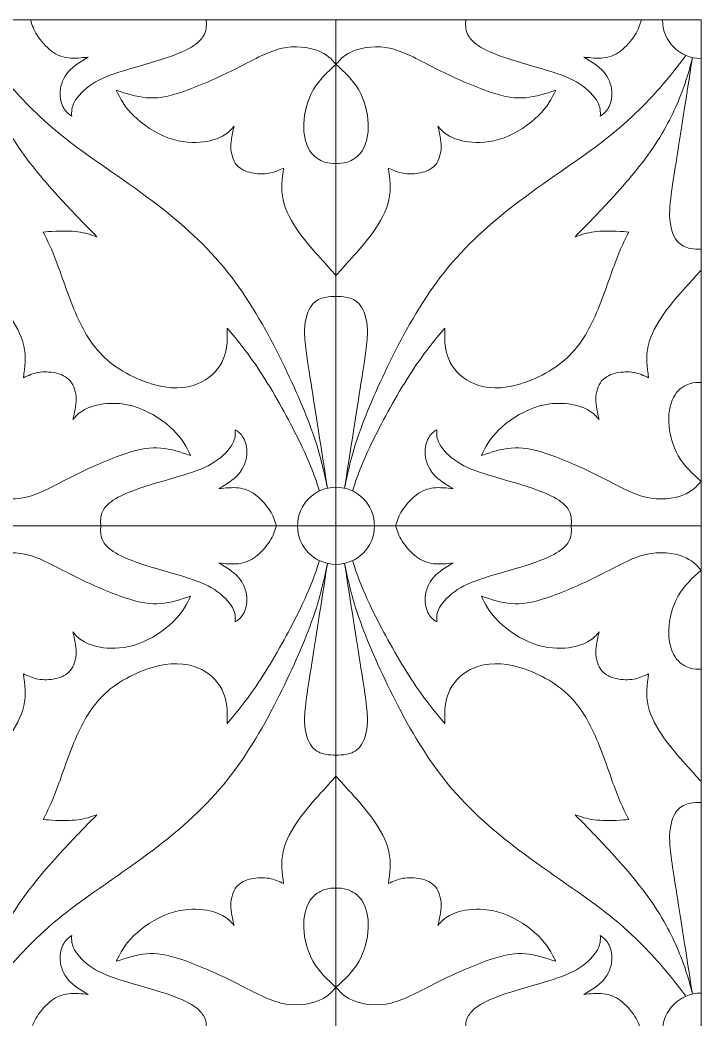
# Model space of a CAD drawing. Header units: millimetres. Extents: x -202 to 205, y -13 to 269.
# Drawn here: x -21.8 to 35.8, y 53.7 to 138.2 of the extents above; entities that cross this region are included whole.
import ezdxf

# ---------------------------------------------------------------- set-up
doc = ezdxf.new("R2010")
doc.units = ezdxf.units.MM
doc.header["$MEASUREMENT"] = 0
doc.layers.add('Default', color=18, linetype='Continuous')

msp = doc.modelspace()

# ---------------------------------------------------------------- linework, layer by layer
at = {"layer": 'Default', "color": 5, "lineweight": 20}
for points, knots in [([(-87.836, 9.759), (-87.836, 9.759), (-87.836, 138.245), (-87.836, 138.245), (-87.836, 138.245), (35.84, 138.245), (35.84, 138.245), (35.84, 138.245), (35.84, 9.759), (35.84, 9.759), (35.84, 9.759), (-87.836, 9.759), (-87.836, 9.759)], [0, 0, 0, 0, 0.2, 0.2, 0.2, 0.4, 0.4, 0.4, 0.6, 0.6, 0.6, 1, 1, 1, 1]), ([(-20.959, 138.245), (-20.826, 137.835), (-20.692, 137.424), (-20.397, 136.956), (-20.101, 136.489), (-19.642, 135.964), (-19.18, 135.616), (-18.717, 135.267), (-18.249, 135.095), (-17.729, 135.038), (-17.209, 134.981), (-16.636, 135.038), (-16.064, 135.095), (-16.684, 134.733), (-17.305, 134.37), (-17.734, 133.879), (-18.163, 133.387), (-18.402, 132.767), (-18.445, 132.199), (-18.488, 131.631), (-18.335, 131.116), (-18.14, 130.777), (-17.944, 130.439), (-17.705, 130.276), (-17.467, 130.114), (-17.476, 130.477), (-17.486, 130.839), (-17.219, 131.316), (-16.951, 131.794), (-16.407, 132.385), (-15.716, 132.839), (-15.024, 133.292), (-14.184, 133.607), (-13.067, 133.95), (-11.951, 134.294), (-10.558, 134.666), (-9.474, 135.029), (-8.391, 135.391), (-7.618, 135.745), (-7.117, 136.078), (-6.616, 136.412), (-6.387, 136.727), (-6.254, 136.994), (-6.12, 137.262), (-6.082, 137.481), (-6.068, 137.682), (-6.053, 137.882), (-6.063, 138.063), (-6.073, 138.245)], [0, 0, 0, 0, 0.058824, 0.058824, 0.058824, 0.117647, 0.117647, 0.117647, 0.176471, 0.176471, 0.176471, 0.235294, 0.235294, 0.235294, 0.294118, 0.294118, 0.294118, 0.352941, 0.352941, 0.352941, 0.411765, 0.411765, 0.411765, 0.470588, 0.470588, 0.470588, 0.529412, 0.529412, 0.529412, 0.588235, 0.588235, 0.588235, 0.647059, 0.647059, 0.647059, 0.705882, 0.705882, 0.705882, 0.764706, 0.764706, 0.764706, 0.823529, 0.823529, 0.823529, 0.882353, 0.882353, 0.882353, 1, 1, 1, 1]), ([(30.802, 138.245), (30.668, 137.835), (30.535, 137.424), (30.239, 136.956), (29.943, 136.489), (29.485, 135.964), (29.022, 135.616), (28.559, 135.267), (28.091, 135.095), (27.572, 135.038), (27.052, 134.981), (26.479, 135.038), (25.907, 135.095), (26.527, 134.733), (27.147, 134.37), (27.576, 133.879), (28.006, 133.387), (28.245, 132.767), (28.287, 132.199), (28.33, 131.631), (28.177, 131.116), (27.982, 130.777), (27.786, 130.439), (27.548, 130.276), (27.309, 130.114), (27.319, 130.477), (27.328, 130.839), (27.061, 131.316), (26.794, 131.794), (26.25, 132.385), (25.558, 132.839), (24.866, 133.292), (24.026, 133.607), (22.91, 133.95), (21.794, 134.294), (20.4, 134.666), (19.317, 135.029), (18.234, 135.391), (17.461, 135.745), (16.96, 136.078), (16.459, 136.412), (16.23, 136.727), (16.096, 136.994), (15.963, 137.262), (15.924, 137.481), (15.91, 137.682), (15.896, 137.882), (15.906, 138.063), (15.915, 138.245)], [0, 0, 0, 0, 0.058824, 0.058824, 0.058824, 0.117647, 0.117647, 0.117647, 0.176471, 0.176471, 0.176471, 0.235294, 0.235294, 0.235294, 0.294118, 0.294118, 0.294118, 0.352941, 0.352941, 0.352941, 0.411765, 0.411765, 0.411765, 0.470588, 0.470588, 0.470588, 0.529412, 0.529412, 0.529412, 0.588235, 0.588235, 0.588235, 0.647059, 0.647059, 0.647059, 0.705882, 0.705882, 0.705882, 0.764706, 0.764706, 0.764706, 0.823529, 0.823529, 0.823529, 0.882353, 0.882353, 0.882353, 1, 1, 1, 1]), ([(4.921, 134.495), (4.54, 134.924), (4.158, 135.354), (3.385, 135.649), (2.613, 135.945), (1.448, 136.108), (0.246, 135.822), (-0.956, 135.535), (-2.197, 134.8), (-3.671, 134.061), (-5.146, 133.322), (-6.854, 132.577), (-8.142, 132.143), (-9.431, 131.709), (-10.299, 131.584), (-11.153, 131.661), (-12.007, 131.737), (-12.847, 132.014), (-13.687, 132.291), (-13.334, 131.585), (-12.98, 130.878), (-12.231, 130.144), (-11.482, 129.409), (-10.337, 128.645), (-9.245, 128.249), (-8.152, 127.853), (-7.111, 127.825), (-6.31, 127.925), (-5.509, 128.025), (-4.945, 128.254), (-4.55, 128.497), (-4.153, 128.741), (-3.924, 128.999), (-3.695, 129.256), (-3.848, 128.674), (-4.001, 128.092), (-3.991, 127.515), (-3.982, 126.937), (-3.81, 126.364), (-3.495, 125.983), (-3.18, 125.601), (-2.722, 125.41), (-2.235, 125.305), (-1.749, 125.2), (-1.233, 125.181), (-0.775, 125.262), (-0.317, 125.343), (0.084, 125.525), (0.484, 125.706), (0.361, 124.819), (0.236, 123.931), (0.442, 123.01), (0.646, 122.089), (1.181, 121.135), (1.782, 120.286), (2.383, 119.437), (3.051, 118.692), (3.586, 118.096), (4.12, 117.499), (4.521, 117.051), (4.921, 116.602)], [0, 0, 0, 0, 0.047619, 0.047619, 0.047619, 0.095238, 0.095238, 0.095238, 0.142857, 0.142857, 0.142857, 0.190476, 0.190476, 0.190476, 0.238095, 0.238095, 0.238095, 0.285714, 0.285714, 0.285714, 0.333333, 0.333333, 0.333333, 0.380952, 0.380952, 0.380952, 0.428571, 0.428571, 0.428571, 0.47619, 0.47619, 0.47619, 0.52381, 0.52381, 0.52381, 0.571429, 0.571429, 0.571429, 0.619048, 0.619048, 0.619048, 0.666667, 0.666667, 0.666667, 0.714286, 0.714286, 0.714286, 0.761905, 0.761905, 0.761905, 0.809524, 0.809524, 0.809524, 0.857143, 0.857143, 0.857143, 0.904762, 0.904762, 0.904762, 1, 1, 1, 1]), ([(4.921, 134.495), (5.303, 134.924), (5.684, 135.354), (6.457, 135.649), (7.23, 135.945), (8.394, 136.108), (9.596, 135.822), (10.799, 135.535), (12.04, 134.8), (13.514, 134.061), (14.988, 133.322), (16.697, 132.577), (17.985, 132.143), (19.273, 131.709), (20.142, 131.584), (20.996, 131.661), (21.85, 131.737), (22.69, 132.014), (23.529, 132.291), (23.176, 131.585), (22.823, 130.878), (22.074, 130.144), (21.325, 129.409), (20.18, 128.645), (19.087, 128.249), (17.995, 127.853), (16.954, 127.825), (16.153, 127.925), (15.351, 128.025), (14.788, 128.254), (14.392, 128.497), (13.996, 128.741), (13.767, 128.999), (13.538, 129.256), (13.69, 128.674), (13.844, 128.092), (13.834, 127.515), (13.824, 126.937), (13.652, 126.364), (13.337, 125.983), (13.023, 125.601), (12.564, 125.41), (12.078, 125.305), (11.591, 125.2), (11.076, 125.181), (10.618, 125.262), (10.16, 125.343), (9.759, 125.525), (9.358, 125.706), (9.482, 124.819), (9.606, 123.931), (9.401, 123.01), (9.196, 122.089), (8.661, 121.135), (8.06, 120.286), (7.459, 119.437), (6.791, 118.692), (6.257, 118.096), (5.722, 117.499), (5.322, 117.051), (4.921, 116.602)], [0, 0, 0, 0, 0.047619, 0.047619, 0.047619, 0.095238, 0.095238, 0.095238, 0.142857, 0.142857, 0.142857, 0.190476, 0.190476, 0.190476, 0.238095, 0.238095, 0.238095, 0.285714, 0.285714, 0.285714, 0.333333, 0.333333, 0.333333, 0.380952, 0.380952, 0.380952, 0.428571, 0.428571, 0.428571, 0.47619, 0.47619, 0.47619, 0.52381, 0.52381, 0.52381, 0.571429, 0.571429, 0.571429, 0.619048, 0.619048, 0.619048, 0.666667, 0.666667, 0.666667, 0.714286, 0.714286, 0.714286, 0.761905, 0.761905, 0.761905, 0.809524, 0.809524, 0.809524, 0.857143, 0.857143, 0.857143, 0.904762, 0.904762, 0.904762, 1, 1, 1, 1]), ([(-25.268, 135.063), (-25.026, 134.116), (-24.784, 133.169), (-24.281, 131.894), (-23.779, 130.619), (-23.015, 129.015), (-21.913, 127.398), (-20.811, 125.78), (-19.37, 124.148), (-18.215, 122.894), (-17.06, 121.639), (-16.192, 120.761), (-15.323, 119.883), (-15.82, 120.055), (-16.316, 120.226), (-16.936, 120.308), (-17.556, 120.389), (-18.301, 120.379), (-18.811, 120.36), (-19.322, 120.341), (-19.599, 120.312), (-19.876, 120.283), (-19.523, 119.587), (-19.169, 118.89), (-18.716, 117.674), (-18.263, 116.457), (-17.709, 114.72), (-17.022, 113.179), (-16.335, 111.638), (-15.514, 110.292), (-14.193, 109.233), (-12.871, 108.174), (-11.048, 107.401), (-9.569, 107.172), (-8.09, 106.943), (-6.954, 107.258), (-6.124, 107.782), (-5.294, 108.307), (-4.769, 109.042), (-4.516, 109.805), (-4.263, 110.569), (-4.282, 111.361), (-4.302, 112.153), (-3.404, 111.094), (-2.507, 110.034), (-1.467, 108.431), (-0.427, 106.828), (0.756, 104.681), (1.544, 103.13), (2.331, 101.58), (2.722, 100.625), (2.984, 99.93), (3.246, 99.234), (3.379, 98.797), (3.512, 98.361)], [0, 0, 0, 0, 0.052632, 0.052632, 0.052632, 0.105263, 0.105263, 0.105263, 0.157895, 0.157895, 0.157895, 0.210526, 0.210526, 0.210526, 0.263158, 0.263158, 0.263158, 0.315789, 0.315789, 0.315789, 0.368421, 0.368421, 0.368421, 0.421053, 0.421053, 0.421053, 0.473684, 0.473684, 0.473684, 0.526316, 0.526316, 0.526316, 0.578947, 0.578947, 0.578947, 0.631579, 0.631579, 0.631579, 0.684211, 0.684211, 0.684211, 0.736842, 0.736842, 0.736842, 0.789474, 0.789474, 0.789474, 0.842105, 0.842105, 0.842105, 0.894737, 0.894737, 0.894737, 1, 1, 1, 1]), ([(4.192, 98.598), (3.898, 100.005), (3.604, 101.413), (2.957, 103.261), (2.309, 105.11), (1.307, 107.401), (0.104, 109.796), (-1.098, 112.191), (-2.501, 114.691), (-4.257, 116.901), (-6.013, 119.109), (-8.122, 121.028), (-10.646, 122.927), (-13.17, 124.826), (-16.109, 126.706), (-18.299, 128.452), (-20.489, 130.199), (-21.93, 131.811), (-22.872, 132.922), (-23.814, 134.033), (-24.256, 134.642), (-24.698, 135.251)], [0, 0, 0, 0, 0.125, 0.125, 0.125, 0.25, 0.25, 0.25, 0.375, 0.375, 0.375, 0.5, 0.5, 0.5, 0.625, 0.625, 0.625, 0.75, 0.75, 0.75, 1, 1, 1, 1]), ([(5.651, 98.598), (5.944, 100.005), (6.238, 101.413), (6.886, 103.261), (7.534, 105.11), (8.536, 107.401), (9.738, 109.796), (10.941, 112.191), (12.344, 114.691), (14.099, 116.901), (15.855, 119.109), (17.964, 121.028), (20.488, 122.927), (23.012, 124.826), (25.952, 126.706), (28.142, 128.452), (30.332, 130.199), (31.773, 131.811), (32.714, 132.922), (33.656, 134.033), (34.098, 134.642), (34.54, 135.251)], [0, 0, 0, 0, 0.125, 0.125, 0.125, 0.25, 0.25, 0.25, 0.375, 0.375, 0.375, 0.5, 0.5, 0.5, 0.625, 0.625, 0.625, 0.75, 0.75, 0.75, 1, 1, 1, 1]), ([(35.111, 135.063), (34.869, 134.116), (34.626, 133.169), (34.124, 131.894), (33.621, 130.619), (32.857, 129.015), (31.755, 127.398), (30.653, 125.78), (29.212, 124.148), (28.058, 122.894), (26.903, 121.639), (26.035, 120.761), (25.166, 119.883), (25.662, 120.055), (26.158, 120.226), (26.779, 120.308), (27.399, 120.389), (28.143, 120.379), (28.654, 120.36), (29.165, 120.341), (29.441, 120.312), (29.718, 120.283), (29.365, 119.587), (29.012, 118.89), (28.559, 117.674), (28.105, 116.457), (27.552, 114.72), (26.865, 113.179), (26.178, 111.638), (25.357, 110.292), (24.035, 109.233), (22.714, 108.174), (20.891, 107.401), (19.412, 107.172), (17.933, 106.943), (16.797, 107.258), (15.966, 107.782), (15.137, 108.307), (14.611, 109.042), (14.359, 109.805), (14.106, 110.569), (14.125, 111.361), (14.144, 112.153), (13.247, 111.094), (12.35, 110.034), (11.31, 108.431), (10.269, 106.828), (9.086, 104.681), (8.299, 103.13), (7.512, 101.58), (7.12, 100.625), (6.858, 99.93), (6.596, 99.234), (6.463, 98.797), (6.33, 98.361)], [0, 0, 0, 0, 0.052632, 0.052632, 0.052632, 0.105263, 0.105263, 0.105263, 0.157895, 0.157895, 0.157895, 0.210526, 0.210526, 0.210526, 0.263158, 0.263158, 0.263158, 0.315789, 0.315789, 0.315789, 0.368421, 0.368421, 0.368421, 0.421053, 0.421053, 0.421053, 0.473684, 0.473684, 0.473684, 0.526316, 0.526316, 0.526316, 0.578947, 0.578947, 0.578947, 0.631579, 0.631579, 0.631579, 0.684211, 0.684211, 0.684211, 0.736842, 0.736842, 0.736842, 0.789474, 0.789474, 0.789474, 0.842105, 0.842105, 0.842105, 0.894737, 0.894737, 0.894737, 1, 1, 1, 1]), ([(35.84, 118.834), (35.554, 118.834), (35.268, 118.834), (34.915, 118.906), (34.562, 118.977), (34.142, 119.121), (33.803, 119.55), (33.464, 119.98), (33.207, 120.695), (33.183, 121.678), (33.159, 122.661), (33.369, 123.911), (33.729, 126.187), (34.089, 128.462), (34.6, 131.763), (35.111, 135.063)], [0, 0, 0, 0, 0.166667, 0.166667, 0.166667, 0.333333, 0.333333, 0.333333, 0.5, 0.5, 0.5, 0.666667, 0.666667, 0.666667, 1, 1, 1, 1]), ([(4.921, 134.495), (4.206, 133.837), (3.491, 133.178), (2.995, 132.32), (2.499, 131.461), (2.222, 130.401), (2.189, 129.462), (2.155, 128.522), (2.365, 127.701), (2.718, 127.157), (3.071, 126.613), (3.568, 126.346), (3.958, 126.217), (4.35, 126.088), (4.636, 126.098), (4.921, 126.107)], [0, 0, 0, 0, 0.166667, 0.166667, 0.166667, 0.333333, 0.333333, 0.333333, 0.5, 0.5, 0.5, 0.666667, 0.666667, 0.666667, 1, 1, 1, 1]), ([(4.921, 134.495), (5.637, 133.837), (6.352, 133.178), (6.848, 132.32), (7.344, 131.461), (7.62, 130.401), (7.654, 129.462), (7.687, 128.522), (7.477, 127.701), (7.124, 127.157), (6.771, 126.613), (6.275, 126.346), (5.884, 126.217), (5.493, 126.088), (5.207, 126.098), (4.921, 126.107)], [0, 0, 0, 0, 0.166667, 0.166667, 0.166667, 0.333333, 0.333333, 0.333333, 0.5, 0.5, 0.5, 0.666667, 0.666667, 0.666667, 1, 1, 1, 1]), ([(-25.998, 99.166), (-25.616, 98.737), (-25.235, 98.307), (-24.462, 98.012), (-23.689, 97.716), (-22.525, 97.553), (-21.323, 97.84), (-20.12, 98.126), (-18.879, 98.861), (-17.405, 99.6), (-15.931, 100.34), (-14.222, 101.084), (-12.934, 101.519), (-11.646, 101.953), (-10.777, 102.077), (-9.924, 102), (-9.07, 101.924), (-8.23, 101.647), (-7.39, 101.371), (-7.743, 102.077), (-8.096, 102.783), (-8.845, 103.518), (-9.594, 104.253), (-10.74, 105.016), (-11.832, 105.412), (-12.925, 105.808), (-13.965, 105.837), (-14.766, 105.736), (-15.568, 105.636), (-16.131, 105.407), (-16.527, 105.164), (-16.923, 104.921), (-17.152, 104.663), (-17.381, 104.405), (-17.229, 104.987), (-17.076, 105.569), (-17.085, 106.147), (-17.095, 106.724), (-17.267, 107.297), (-17.582, 107.678), (-17.897, 108.06), (-18.355, 108.251), (-18.841, 108.356), (-19.328, 108.461), (-19.844, 108.48), (-20.301, 108.399), (-20.76, 108.318), (-21.16, 108.136), (-21.561, 107.955), (-21.437, 108.843), (-21.313, 109.73), (-21.518, 110.651), (-21.723, 111.572), (-22.258, 112.526), (-22.859, 113.376), (-23.46, 114.225), (-24.128, 114.97), (-24.662, 115.566), (-25.197, 116.162), (-25.597, 116.611), (-25.998, 117.059)], [0, 0, 0, 0, 0.047619, 0.047619, 0.047619, 0.095238, 0.095238, 0.095238, 0.142857, 0.142857, 0.142857, 0.190476, 0.190476, 0.190476, 0.238095, 0.238095, 0.238095, 0.285714, 0.285714, 0.285714, 0.333333, 0.333333, 0.333333, 0.380952, 0.380952, 0.380952, 0.428571, 0.428571, 0.428571, 0.47619, 0.47619, 0.47619, 0.52381, 0.52381, 0.52381, 0.571429, 0.571429, 0.571429, 0.619048, 0.619048, 0.619048, 0.666667, 0.666667, 0.666667, 0.714286, 0.714286, 0.714286, 0.761905, 0.761905, 0.761905, 0.809524, 0.809524, 0.809524, 0.857143, 0.857143, 0.857143, 0.904762, 0.904762, 0.904762, 1, 1, 1, 1]), ([(35.84, 99.166), (35.459, 98.737), (35.077, 98.307), (34.305, 98.012), (33.532, 97.716), (32.367, 97.553), (31.165, 97.84), (29.963, 98.126), (28.722, 98.861), (27.248, 99.6), (25.773, 100.34), (24.065, 101.084), (22.777, 101.519), (21.489, 101.953), (20.62, 102.077), (19.766, 102), (18.912, 101.924), (18.072, 101.647), (17.232, 101.371), (17.585, 102.077), (17.939, 102.783), (18.688, 103.518), (19.437, 104.253), (20.582, 105.016), (21.674, 105.412), (22.767, 105.808), (23.808, 105.837), (24.609, 105.736), (25.411, 105.636), (25.974, 105.407), (26.37, 105.164), (26.766, 104.921), (26.995, 104.663), (27.224, 104.405), (27.071, 104.987), (26.918, 105.569), (26.928, 106.147), (26.937, 106.724), (27.109, 107.297), (27.424, 107.678), (27.739, 108.06), (28.197, 108.251), (28.684, 108.356), (29.171, 108.461), (29.686, 108.48), (30.144, 108.399), (30.602, 108.318), (31.003, 108.136), (31.404, 107.955), (31.28, 108.843), (31.155, 109.73), (31.361, 110.651), (31.566, 111.572), (32.1, 112.526), (32.701, 113.376), (33.303, 114.225), (33.971, 114.97), (34.505, 115.566), (35.039, 116.162), (35.44, 116.611), (35.84, 117.059)], [0, 0, 0, 0, 0.047619, 0.047619, 0.047619, 0.095238, 0.095238, 0.095238, 0.142857, 0.142857, 0.142857, 0.190476, 0.190476, 0.190476, 0.238095, 0.238095, 0.238095, 0.285714, 0.285714, 0.285714, 0.333333, 0.333333, 0.333333, 0.380952, 0.380952, 0.380952, 0.428571, 0.428571, 0.428571, 0.47619, 0.47619, 0.47619, 0.52381, 0.52381, 0.52381, 0.571429, 0.571429, 0.571429, 0.619048, 0.619048, 0.619048, 0.666667, 0.666667, 0.666667, 0.714286, 0.714286, 0.714286, 0.761905, 0.761905, 0.761905, 0.809524, 0.809524, 0.809524, 0.857143, 0.857143, 0.857143, 0.904762, 0.904762, 0.904762, 1, 1, 1, 1]), ([(4.921, 114.827), (4.635, 114.827), (4.349, 114.827), (3.996, 114.755), (3.643, 114.684), (3.223, 114.54), (2.884, 114.111), (2.545, 113.682), (2.287, 112.966), (2.264, 111.983), (2.24, 111), (2.45, 109.75), (2.81, 107.475), (3.17, 105.199), (3.681, 101.899), (4.192, 98.598)], [0, 0, 0, 0, 0.166667, 0.166667, 0.166667, 0.333333, 0.333333, 0.333333, 0.5, 0.5, 0.5, 0.666667, 0.666667, 0.666667, 1, 1, 1, 1]), ([(4.921, 114.827), (5.208, 114.827), (5.494, 114.827), (5.847, 114.755), (6.2, 114.684), (6.62, 114.54), (6.959, 114.111), (7.297, 113.682), (7.555, 112.966), (7.579, 111.983), (7.603, 111), (7.393, 109.75), (7.033, 107.475), (6.672, 105.199), (6.161, 101.899), (5.651, 98.598)], [0, 0, 0, 0, 0.166667, 0.166667, 0.166667, 0.333333, 0.333333, 0.333333, 0.5, 0.5, 0.5, 0.666667, 0.666667, 0.666667, 1, 1, 1, 1]), ([(35.84, 99.166), (35.125, 99.825), (34.41, 100.483), (33.914, 101.341), (33.418, 102.2), (33.141, 103.26), (33.108, 104.2), (33.074, 105.139), (33.284, 105.96), (33.637, 106.504), (33.991, 107.048), (34.487, 107.315), (34.878, 107.444), (35.269, 107.573), (35.555, 107.563), (35.84, 107.554)], [0, 0, 0, 0, 0.166667, 0.166667, 0.166667, 0.333333, 0.333333, 0.333333, 0.5, 0.5, 0.5, 0.666667, 0.666667, 0.666667, 1, 1, 1, 1]), ([(-0.117, 95.416), (-0.251, 95.827), (-0.385, 96.237), (-0.68, 96.705), (-0.976, 97.173), (-1.434, 97.698), (-1.897, 98.046), (-2.36, 98.394), (-2.828, 98.566), (-3.347, 98.623), (-3.867, 98.68), (-4.44, 98.623), (-5.013, 98.566), (-4.392, 98.928), (-3.772, 99.291), (-3.343, 99.782), (-2.913, 100.274), (-2.675, 100.894), (-2.632, 101.462), (-2.589, 102.03), (-2.742, 102.545), (-2.937, 102.884), (-3.133, 103.223), (-3.371, 103.385), (-3.61, 103.547), (-3.6, 103.185), (-3.591, 102.822), (-3.858, 102.345), (-4.125, 101.868), (-4.669, 101.276), (-5.361, 100.823), (-6.053, 100.369), (-6.893, 100.054), (-8.009, 99.711), (-9.126, 99.368), (-10.519, 98.995), (-11.602, 98.633), (-12.685, 98.27), (-13.458, 97.917), (-13.959, 97.583), (-14.46, 97.249), (-14.689, 96.934), (-14.823, 96.667), (-14.956, 96.4), (-14.995, 96.18), (-15.009, 95.98), (-15.023, 95.779), (-15.013, 95.598), (-15.004, 95.416)], [0, 0, 0, 0, 0.058824, 0.058824, 0.058824, 0.117647, 0.117647, 0.117647, 0.176471, 0.176471, 0.176471, 0.235294, 0.235294, 0.235294, 0.294118, 0.294118, 0.294118, 0.352941, 0.352941, 0.352941, 0.411765, 0.411765, 0.411765, 0.470588, 0.470588, 0.470588, 0.529412, 0.529412, 0.529412, 0.588235, 0.588235, 0.588235, 0.647059, 0.647059, 0.647059, 0.705882, 0.705882, 0.705882, 0.764706, 0.764706, 0.764706, 0.823529, 0.823529, 0.823529, 0.882353, 0.882353, 0.882353, 1, 1, 1, 1]), ([(9.96, 95.416), (10.093, 95.827), (10.227, 96.237), (10.523, 96.705), (10.819, 97.173), (11.277, 97.698), (11.74, 98.046), (12.202, 98.394), (12.67, 98.566), (13.19, 98.623), (13.71, 98.68), (14.283, 98.623), (14.855, 98.566), (14.235, 98.928), (13.614, 99.291), (13.185, 99.782), (12.756, 100.274), (12.517, 100.894), (12.474, 101.462), (12.431, 102.03), (12.584, 102.545), (12.78, 102.884), (12.975, 103.223), (13.214, 103.385), (13.452, 103.547), (13.443, 103.185), (13.433, 102.822), (13.7, 102.345), (13.968, 101.868), (14.512, 101.276), (15.204, 100.823), (15.895, 100.369), (16.735, 100.054), (17.852, 99.711), (18.968, 99.368), (20.362, 98.995), (21.445, 98.633), (22.528, 98.27), (23.301, 97.917), (23.802, 97.583), (24.303, 97.249), (24.532, 96.934), (24.665, 96.667), (24.799, 96.4), (24.837, 96.18), (24.852, 95.98), (24.866, 95.779), (24.856, 95.598), (24.846, 95.416)], [0, 0, 0, 0, 0.058824, 0.058824, 0.058824, 0.117647, 0.117647, 0.117647, 0.176471, 0.176471, 0.176471, 0.235294, 0.235294, 0.235294, 0.294118, 0.294118, 0.294118, 0.352941, 0.352941, 0.352941, 0.411765, 0.411765, 0.411765, 0.470588, 0.470588, 0.470588, 0.529412, 0.529412, 0.529412, 0.588235, 0.588235, 0.588235, 0.647059, 0.647059, 0.647059, 0.705882, 0.705882, 0.705882, 0.764706, 0.764706, 0.764706, 0.823529, 0.823529, 0.823529, 0.882353, 0.882353, 0.882353, 1, 1, 1, 1]), ([(-0.117, 95.416), (-0.251, 95.006), (-0.385, 94.595), (-0.68, 94.128), (-0.976, 93.66), (-1.434, 93.135), (-1.897, 92.787), (-2.36, 92.439), (-2.828, 92.267), (-3.347, 92.21), (-3.867, 92.152), (-4.44, 92.21), (-5.013, 92.267), (-4.392, 91.904), (-3.772, 91.541), (-3.343, 91.05), (-2.913, 90.559), (-2.675, 89.938), (-2.632, 89.371), (-2.589, 88.803), (-2.742, 88.287), (-2.937, 87.949), (-3.133, 87.61), (-3.371, 87.448), (-3.61, 87.286), (-3.6, 87.648), (-3.591, 88.011), (-3.858, 88.488), (-4.125, 88.965), (-4.669, 89.557), (-5.361, 90.01), (-6.053, 90.463), (-6.893, 90.778), (-8.009, 91.122), (-9.126, 91.465), (-10.519, 91.838), (-11.602, 92.2), (-12.685, 92.563), (-13.458, 92.916), (-13.959, 93.25), (-14.46, 93.584), (-14.689, 93.899), (-14.823, 94.166), (-14.956, 94.433), (-14.995, 94.653), (-15.009, 94.853), (-15.023, 95.054), (-15.013, 95.235), (-15.004, 95.416)], [0, 0, 0, 0, 0.058824, 0.058824, 0.058824, 0.117647, 0.117647, 0.117647, 0.176471, 0.176471, 0.176471, 0.235294, 0.235294, 0.235294, 0.294118, 0.294118, 0.294118, 0.352941, 0.352941, 0.352941, 0.411765, 0.411765, 0.411765, 0.470588, 0.470588, 0.470588, 0.529412, 0.529412, 0.529412, 0.588235, 0.588235, 0.588235, 0.647059, 0.647059, 0.647059, 0.705882, 0.705882, 0.705882, 0.764706, 0.764706, 0.764706, 0.823529, 0.823529, 0.823529, 0.882353, 0.882353, 0.882353, 1, 1, 1, 1]), ([(9.96, 95.416), (10.093, 95.006), (10.227, 94.595), (10.523, 94.128), (10.819, 93.66), (11.277, 93.135), (11.74, 92.787), (12.202, 92.439), (12.67, 92.267), (13.19, 92.21), (13.71, 92.152), (14.283, 92.21), (14.855, 92.267), (14.235, 91.904), (13.614, 91.541), (13.185, 91.05), (12.756, 90.559), (12.517, 89.938), (12.474, 89.371), (12.431, 88.803), (12.584, 88.287), (12.78, 87.949), (12.975, 87.61), (13.214, 87.448), (13.452, 87.286), (13.443, 87.648), (13.433, 88.011), (13.7, 88.488), (13.968, 88.965), (14.512, 89.557), (15.204, 90.01), (15.895, 90.463), (16.735, 90.778), (17.852, 91.122), (18.968, 91.465), (20.362, 91.838), (21.445, 92.2), (22.528, 92.563), (23.301, 92.916), (23.802, 93.25), (24.303, 93.584), (24.532, 93.899), (24.665, 94.166), (24.799, 94.433), (24.837, 94.653), (24.852, 94.853), (24.866, 95.054), (24.856, 95.235), (24.846, 95.416)], [0, 0, 0, 0, 0.058824, 0.058824, 0.058824, 0.117647, 0.117647, 0.117647, 0.176471, 0.176471, 0.176471, 0.235294, 0.235294, 0.235294, 0.294118, 0.294118, 0.294118, 0.352941, 0.352941, 0.352941, 0.411765, 0.411765, 0.411765, 0.470588, 0.470588, 0.470588, 0.529412, 0.529412, 0.529412, 0.588235, 0.588235, 0.588235, 0.647059, 0.647059, 0.647059, 0.705882, 0.705882, 0.705882, 0.764706, 0.764706, 0.764706, 0.823529, 0.823529, 0.823529, 0.882353, 0.882353, 0.882353, 1, 1, 1, 1]), ([(-25.998, 91.666), (-25.616, 92.096), (-25.235, 92.525), (-24.462, 92.821), (-23.689, 93.117), (-22.525, 93.279), (-21.323, 92.993), (-20.12, 92.707), (-18.879, 91.972), (-17.405, 91.232), (-15.931, 90.493), (-14.222, 89.748), (-12.934, 89.314), (-11.646, 88.88), (-10.777, 88.756), (-9.924, 88.832), (-9.07, 88.909), (-8.23, 89.185), (-7.39, 89.462), (-7.743, 88.756), (-8.096, 88.05), (-8.845, 87.315), (-9.594, 86.58), (-10.74, 85.817), (-11.832, 85.421), (-12.925, 85.025), (-13.965, 84.996), (-14.766, 85.096), (-15.568, 85.196), (-16.131, 85.426), (-16.527, 85.669), (-16.923, 85.912), (-17.152, 86.17), (-17.381, 86.427), (-17.229, 85.845), (-17.076, 85.263), (-17.085, 84.686), (-17.095, 84.109), (-17.267, 83.536), (-17.582, 83.154), (-17.897, 82.773), (-18.355, 82.582), (-18.841, 82.477), (-19.328, 82.372), (-19.844, 82.353), (-20.301, 82.434), (-20.76, 82.515), (-21.16, 82.696), (-21.561, 82.878), (-21.437, 81.99), (-21.313, 81.102), (-21.518, 80.182), (-21.723, 79.261), (-22.258, 78.306), (-22.859, 77.457), (-23.46, 76.608), (-24.128, 75.863), (-24.662, 75.267), (-25.197, 74.671), (-25.597, 74.222), (-25.998, 73.774)], [0, 0, 0, 0, 0.047619, 0.047619, 0.047619, 0.095238, 0.095238, 0.095238, 0.142857, 0.142857, 0.142857, 0.190476, 0.190476, 0.190476, 0.238095, 0.238095, 0.238095, 0.285714, 0.285714, 0.285714, 0.333333, 0.333333, 0.333333, 0.380952, 0.380952, 0.380952, 0.428571, 0.428571, 0.428571, 0.47619, 0.47619, 0.47619, 0.52381, 0.52381, 0.52381, 0.571429, 0.571429, 0.571429, 0.619048, 0.619048, 0.619048, 0.666667, 0.666667, 0.666667, 0.714286, 0.714286, 0.714286, 0.761905, 0.761905, 0.761905, 0.809524, 0.809524, 0.809524, 0.857143, 0.857143, 0.857143, 0.904762, 0.904762, 0.904762, 1, 1, 1, 1]), ([(35.84, 91.666), (35.459, 92.096), (35.077, 92.525), (34.305, 92.821), (33.532, 93.117), (32.367, 93.279), (31.165, 92.993), (29.963, 92.707), (28.722, 91.972), (27.248, 91.232), (25.773, 90.493), (24.065, 89.748), (22.777, 89.314), (21.489, 88.88), (20.62, 88.756), (19.766, 88.832), (18.912, 88.909), (18.072, 89.185), (17.232, 89.462), (17.585, 88.756), (17.939, 88.05), (18.688, 87.315), (19.437, 86.58), (20.582, 85.817), (21.674, 85.421), (22.767, 85.025), (23.808, 84.996), (24.609, 85.096), (25.411, 85.196), (25.974, 85.426), (26.37, 85.669), (26.766, 85.912), (26.995, 86.17), (27.224, 86.427), (27.071, 85.845), (26.918, 85.263), (26.928, 84.686), (26.937, 84.109), (27.109, 83.536), (27.424, 83.154), (27.739, 82.773), (28.197, 82.582), (28.684, 82.477), (29.171, 82.372), (29.686, 82.353), (30.144, 82.434), (30.602, 82.515), (31.003, 82.696), (31.404, 82.878), (31.28, 81.99), (31.155, 81.102), (31.361, 80.182), (31.566, 79.261), (32.1, 78.306), (32.701, 77.457), (33.303, 76.608), (33.971, 75.863), (34.505, 75.267), (35.039, 74.671), (35.44, 74.222), (35.84, 73.774)], [0, 0, 0, 0, 0.047619, 0.047619, 0.047619, 0.095238, 0.095238, 0.095238, 0.142857, 0.142857, 0.142857, 0.190476, 0.190476, 0.190476, 0.238095, 0.238095, 0.238095, 0.285714, 0.285714, 0.285714, 0.333333, 0.333333, 0.333333, 0.380952, 0.380952, 0.380952, 0.428571, 0.428571, 0.428571, 0.47619, 0.47619, 0.47619, 0.52381, 0.52381, 0.52381, 0.571429, 0.571429, 0.571429, 0.619048, 0.619048, 0.619048, 0.666667, 0.666667, 0.666667, 0.714286, 0.714286, 0.714286, 0.761905, 0.761905, 0.761905, 0.809524, 0.809524, 0.809524, 0.857143, 0.857143, 0.857143, 0.904762, 0.904762, 0.904762, 1, 1, 1, 1]), ([(-25.268, 55.77), (-25.026, 56.717), (-24.784, 57.664), (-24.281, 58.939), (-23.779, 60.214), (-23.015, 61.818), (-21.913, 63.435), (-20.811, 65.052), (-19.37, 66.684), (-18.215, 67.939), (-17.06, 69.194), (-16.192, 70.072), (-15.323, 70.95), (-15.82, 70.778), (-16.316, 70.606), (-16.936, 70.525), (-17.556, 70.444), (-18.301, 70.454), (-18.811, 70.473), (-19.322, 70.492), (-19.599, 70.521), (-19.876, 70.549), (-19.523, 71.246), (-19.169, 71.942), (-18.716, 73.159), (-18.263, 74.376), (-17.709, 76.113), (-17.022, 77.654), (-16.335, 79.195), (-15.514, 80.541), (-14.193, 81.6), (-12.871, 82.659), (-11.048, 83.432), (-9.569, 83.661), (-8.09, 83.89), (-6.954, 83.575), (-6.124, 83.05), (-5.294, 82.525), (-4.769, 81.791), (-4.516, 81.027), (-4.263, 80.264), (-4.282, 79.472), (-4.302, 78.68), (-3.404, 79.739), (-2.507, 80.798), (-1.467, 82.402), (-0.427, 84.005), (0.756, 86.152), (1.544, 87.702), (2.331, 89.253), (2.722, 90.208), (2.984, 90.903), (3.246, 91.598), (3.379, 92.035), (3.512, 92.472)], [0, 0, 0, 0, 0.052632, 0.052632, 0.052632, 0.105263, 0.105263, 0.105263, 0.157895, 0.157895, 0.157895, 0.210526, 0.210526, 0.210526, 0.263158, 0.263158, 0.263158, 0.315789, 0.315789, 0.315789, 0.368421, 0.368421, 0.368421, 0.421053, 0.421053, 0.421053, 0.473684, 0.473684, 0.473684, 0.526316, 0.526316, 0.526316, 0.578947, 0.578947, 0.578947, 0.631579, 0.631579, 0.631579, 0.684211, 0.684211, 0.684211, 0.736842, 0.736842, 0.736842, 0.789474, 0.789474, 0.789474, 0.842105, 0.842105, 0.842105, 0.894737, 0.894737, 0.894737, 1, 1, 1, 1]), ([(4.192, 92.235), (3.898, 90.827), (3.604, 89.42), (2.957, 87.571), (2.309, 85.723), (1.307, 83.432), (0.104, 81.037), (-1.098, 78.642), (-2.501, 76.141), (-4.257, 73.932), (-6.013, 71.723), (-8.122, 69.805), (-10.646, 67.906), (-13.17, 66.007), (-16.109, 64.127), (-18.299, 62.381), (-20.489, 60.634), (-21.93, 59.021), (-22.872, 57.911), (-23.814, 56.8), (-24.256, 56.191), (-24.698, 55.582)], [0, 0, 0, 0, 0.125, 0.125, 0.125, 0.25, 0.25, 0.25, 0.375, 0.375, 0.375, 0.5, 0.5, 0.5, 0.625, 0.625, 0.625, 0.75, 0.75, 0.75, 1, 1, 1, 1]), ([(4.921, 76.006), (4.635, 76.006), (4.349, 76.006), (3.996, 76.077), (3.643, 76.149), (3.223, 76.292), (2.884, 76.722), (2.545, 77.151), (2.287, 77.867), (2.264, 78.849), (2.24, 79.832), (2.45, 81.083), (2.81, 83.358), (3.17, 85.633), (3.681, 88.934), (4.192, 92.235)], [0, 0, 0, 0, 0.166667, 0.166667, 0.166667, 0.333333, 0.333333, 0.333333, 0.5, 0.5, 0.5, 0.666667, 0.666667, 0.666667, 1, 1, 1, 1]), ([(4.921, 76.006), (5.208, 76.006), (5.494, 76.006), (5.847, 76.077), (6.2, 76.149), (6.62, 76.292), (6.959, 76.722), (7.297, 77.151), (7.555, 77.867), (7.579, 78.849), (7.603, 79.832), (7.393, 81.083), (7.033, 83.358), (6.672, 85.633), (6.161, 88.934), (5.651, 92.235)], [0, 0, 0, 0, 0.166667, 0.166667, 0.166667, 0.333333, 0.333333, 0.333333, 0.5, 0.5, 0.5, 0.666667, 0.666667, 0.666667, 1, 1, 1, 1]), ([(5.651, 92.235), (5.944, 90.827), (6.238, 89.42), (6.886, 87.571), (7.534, 85.723), (8.536, 83.432), (9.738, 81.037), (10.941, 78.642), (12.344, 76.141), (14.099, 73.932), (15.855, 71.723), (17.964, 69.805), (20.488, 67.906), (23.012, 66.007), (25.952, 64.127), (28.142, 62.381), (30.332, 60.634), (31.773, 59.021), (32.714, 57.911), (33.656, 56.8), (34.098, 56.191), (34.54, 55.582)], [0, 0, 0, 0, 0.125, 0.125, 0.125, 0.25, 0.25, 0.25, 0.375, 0.375, 0.375, 0.5, 0.5, 0.5, 0.625, 0.625, 0.625, 0.75, 0.75, 0.75, 1, 1, 1, 1]), ([(35.111, 55.77), (34.869, 56.717), (34.626, 57.664), (34.124, 58.939), (33.621, 60.214), (32.857, 61.818), (31.755, 63.435), (30.653, 65.052), (29.212, 66.684), (28.058, 67.939), (26.903, 69.194), (26.035, 70.072), (25.166, 70.95), (25.662, 70.778), (26.158, 70.606), (26.779, 70.525), (27.399, 70.444), (28.143, 70.454), (28.654, 70.473), (29.165, 70.492), (29.441, 70.521), (29.718, 70.549), (29.365, 71.246), (29.012, 71.942), (28.559, 73.159), (28.105, 74.376), (27.552, 76.113), (26.865, 77.654), (26.178, 79.195), (25.357, 80.541), (24.035, 81.6), (22.714, 82.659), (20.891, 83.432), (19.412, 83.661), (17.933, 83.89), (16.797, 83.575), (15.966, 83.05), (15.137, 82.525), (14.611, 81.791), (14.359, 81.027), (14.106, 80.264), (14.125, 79.472), (14.144, 78.68), (13.247, 79.739), (12.35, 80.798), (11.31, 82.402), (10.269, 84.005), (9.086, 86.152), (8.299, 87.702), (7.512, 89.253), (7.12, 90.208), (6.858, 90.903), (6.596, 91.598), (6.463, 92.035), (6.33, 92.472)], [0, 0, 0, 0, 0.052632, 0.052632, 0.052632, 0.105263, 0.105263, 0.105263, 0.157895, 0.157895, 0.157895, 0.210526, 0.210526, 0.210526, 0.263158, 0.263158, 0.263158, 0.315789, 0.315789, 0.315789, 0.368421, 0.368421, 0.368421, 0.421053, 0.421053, 0.421053, 0.473684, 0.473684, 0.473684, 0.526316, 0.526316, 0.526316, 0.578947, 0.578947, 0.578947, 0.631579, 0.631579, 0.631579, 0.684211, 0.684211, 0.684211, 0.736842, 0.736842, 0.736842, 0.789474, 0.789474, 0.789474, 0.842105, 0.842105, 0.842105, 0.894737, 0.894737, 0.894737, 1, 1, 1, 1]), ([(35.84, 91.666), (35.125, 91.008), (34.41, 90.35), (33.914, 89.491), (33.418, 88.633), (33.141, 87.573), (33.108, 86.633), (33.074, 85.693), (33.284, 84.872), (33.637, 84.329), (33.991, 83.785), (34.487, 83.517), (34.878, 83.388), (35.269, 83.26), (35.555, 83.269), (35.84, 83.279)], [0, 0, 0, 0, 0.166667, 0.166667, 0.166667, 0.333333, 0.333333, 0.333333, 0.5, 0.5, 0.5, 0.666667, 0.666667, 0.666667, 1, 1, 1, 1]), ([(4.921, 56.338), (4.54, 55.908), (4.158, 55.479), (3.385, 55.183), (2.613, 54.887), (1.448, 54.725), (0.246, 55.011), (-0.956, 55.297), (-2.197, 56.032), (-3.671, 56.772), (-5.146, 57.511), (-6.854, 58.256), (-8.142, 58.69), (-9.431, 59.124), (-10.299, 59.248), (-11.153, 59.172), (-12.007, 59.096), (-12.847, 58.819), (-13.687, 58.542), (-13.334, 59.248), (-12.98, 59.954), (-12.231, 60.689), (-11.482, 61.424), (-10.337, 62.188), (-9.245, 62.583), (-8.152, 62.979), (-7.111, 63.008), (-6.31, 62.908), (-5.509, 62.808), (-4.945, 62.579), (-4.55, 62.335), (-4.153, 62.092), (-3.924, 61.834), (-3.695, 61.577), (-3.848, 62.159), (-4.001, 62.741), (-3.991, 63.318), (-3.982, 63.896), (-3.81, 64.468), (-3.495, 64.85), (-3.18, 65.232), (-2.722, 65.423), (-2.235, 65.527), (-1.749, 65.632), (-1.233, 65.652), (-0.775, 65.57), (-0.317, 65.489), (0.084, 65.308), (0.484, 65.127), (0.361, 66.014), (0.236, 66.902), (0.442, 67.823), (0.646, 68.743), (1.181, 69.698), (1.782, 70.547), (2.383, 71.396), (3.051, 72.141), (3.586, 72.737), (4.12, 73.334), (4.521, 73.782), (4.921, 74.231)], [0, 0, 0, 0, 0.047619, 0.047619, 0.047619, 0.095238, 0.095238, 0.095238, 0.142857, 0.142857, 0.142857, 0.190476, 0.190476, 0.190476, 0.238095, 0.238095, 0.238095, 0.285714, 0.285714, 0.285714, 0.333333, 0.333333, 0.333333, 0.380952, 0.380952, 0.380952, 0.428571, 0.428571, 0.428571, 0.47619, 0.47619, 0.47619, 0.52381, 0.52381, 0.52381, 0.571429, 0.571429, 0.571429, 0.619048, 0.619048, 0.619048, 0.666667, 0.666667, 0.666667, 0.714286, 0.714286, 0.714286, 0.761905, 0.761905, 0.761905, 0.809524, 0.809524, 0.809524, 0.857143, 0.857143, 0.857143, 0.904762, 0.904762, 0.904762, 1, 1, 1, 1]), ([(4.921, 56.338), (5.303, 55.908), (5.684, 55.479), (6.457, 55.183), (7.23, 54.887), (8.394, 54.725), (9.596, 55.011), (10.799, 55.297), (12.04, 56.032), (13.514, 56.772), (14.988, 57.511), (16.697, 58.256), (17.985, 58.69), (19.273, 59.124), (20.142, 59.248), (20.996, 59.172), (21.85, 59.096), (22.69, 58.819), (23.529, 58.542), (23.176, 59.248), (22.823, 59.954), (22.074, 60.689), (21.325, 61.424), (20.18, 62.188), (19.087, 62.583), (17.995, 62.979), (16.954, 63.008), (16.153, 62.908), (15.351, 62.808), (14.788, 62.579), (14.392, 62.335), (13.996, 62.092), (13.767, 61.834), (13.538, 61.577), (13.69, 62.159), (13.844, 62.741), (13.834, 63.318), (13.824, 63.896), (13.652, 64.468), (13.337, 64.85), (13.023, 65.232), (12.564, 65.423), (12.078, 65.527), (11.591, 65.632), (11.076, 65.652), (10.618, 65.57), (10.16, 65.489), (9.759, 65.308), (9.358, 65.127), (9.482, 66.014), (9.606, 66.902), (9.401, 67.823), (9.196, 68.743), (8.661, 69.698), (8.06, 70.547), (7.459, 71.396), (6.791, 72.141), (6.257, 72.737), (5.722, 73.334), (5.322, 73.782), (4.921, 74.231)], [0, 0, 0, 0, 0.047619, 0.047619, 0.047619, 0.095238, 0.095238, 0.095238, 0.142857, 0.142857, 0.142857, 0.190476, 0.190476, 0.190476, 0.238095, 0.238095, 0.238095, 0.285714, 0.285714, 0.285714, 0.333333, 0.333333, 0.333333, 0.380952, 0.380952, 0.380952, 0.428571, 0.428571, 0.428571, 0.47619, 0.47619, 0.47619, 0.52381, 0.52381, 0.52381, 0.571429, 0.571429, 0.571429, 0.619048, 0.619048, 0.619048, 0.666667, 0.666667, 0.666667, 0.714286, 0.714286, 0.714286, 0.761905, 0.761905, 0.761905, 0.809524, 0.809524, 0.809524, 0.857143, 0.857143, 0.857143, 0.904762, 0.904762, 0.904762, 1, 1, 1, 1]), ([(35.84, 71.998), (35.554, 71.998), (35.268, 71.998), (34.915, 71.927), (34.562, 71.855), (34.142, 71.712), (33.803, 71.283), (33.464, 70.853), (33.207, 70.138), (33.183, 69.155), (33.159, 68.172), (33.369, 66.921), (33.729, 64.646), (34.089, 62.371), (34.6, 59.07), (35.111, 55.77)], [0, 0, 0, 0, 0.166667, 0.166667, 0.166667, 0.333333, 0.333333, 0.333333, 0.5, 0.5, 0.5, 0.666667, 0.666667, 0.666667, 1, 1, 1, 1]), ([(4.921, 56.338), (4.206, 56.996), (3.491, 57.654), (2.995, 58.513), (2.499, 59.372), (2.222, 60.431), (2.189, 61.371), (2.155, 62.311), (2.365, 63.132), (2.718, 63.676), (3.071, 64.22), (3.568, 64.487), (3.958, 64.616), (4.35, 64.745), (4.636, 64.735), (4.921, 64.725)], [0, 0, 0, 0, 0.166667, 0.166667, 0.166667, 0.333333, 0.333333, 0.333333, 0.5, 0.5, 0.5, 0.666667, 0.666667, 0.666667, 1, 1, 1, 1]), ([(4.921, 56.338), (5.637, 56.996), (6.352, 57.654), (6.848, 58.513), (7.344, 59.372), (7.62, 60.431), (7.654, 61.371), (7.687, 62.311), (7.477, 63.132), (7.124, 63.676), (6.771, 64.22), (6.275, 64.487), (5.884, 64.616), (5.493, 64.745), (5.207, 64.735), (4.921, 64.725)], [0, 0, 0, 0, 0.166667, 0.166667, 0.166667, 0.333333, 0.333333, 0.333333, 0.5, 0.5, 0.5, 0.666667, 0.666667, 0.666667, 1, 1, 1, 1]), ([(-20.959, 52.588), (-20.826, 52.998), (-20.692, 53.409), (-20.397, 53.876), (-20.101, 54.344), (-19.642, 54.869), (-19.18, 55.217), (-18.717, 55.565), (-18.249, 55.738), (-17.729, 55.794), (-17.209, 55.852), (-16.636, 55.794), (-16.064, 55.738), (-16.684, 56.1), (-17.305, 56.463), (-17.734, 56.954), (-18.163, 57.445), (-18.402, 58.066), (-18.445, 58.634), (-18.488, 59.201), (-18.335, 59.717), (-18.14, 60.055), (-17.944, 60.394), (-17.705, 60.556), (-17.467, 60.719), (-17.476, 60.356), (-17.486, 59.993), (-17.219, 59.516), (-16.951, 59.039), (-16.407, 58.448), (-15.716, 57.994), (-15.024, 57.541), (-14.184, 57.226), (-13.067, 56.882), (-11.951, 56.539), (-10.558, 56.167), (-9.474, 55.804), (-8.391, 55.442), (-7.618, 55.088), (-7.117, 54.754), (-6.616, 54.42), (-6.387, 54.105), (-6.254, 53.839), (-6.12, 53.571), (-6.082, 53.352), (-6.068, 53.151), (-6.053, 52.951), (-6.063, 52.769), (-6.073, 52.588)], [0, 0, 0, 0, 0.058824, 0.058824, 0.058824, 0.117647, 0.117647, 0.117647, 0.176471, 0.176471, 0.176471, 0.235294, 0.235294, 0.235294, 0.294118, 0.294118, 0.294118, 0.352941, 0.352941, 0.352941, 0.411765, 0.411765, 0.411765, 0.470588, 0.470588, 0.470588, 0.529412, 0.529412, 0.529412, 0.588235, 0.588235, 0.588235, 0.647059, 0.647059, 0.647059, 0.705882, 0.705882, 0.705882, 0.764706, 0.764706, 0.764706, 0.823529, 0.823529, 0.823529, 0.882353, 0.882353, 0.882353, 1, 1, 1, 1]), ([(30.802, 52.588), (30.668, 52.998), (30.535, 53.409), (30.239, 53.876), (29.943, 54.344), (29.485, 54.869), (29.022, 55.217), (28.559, 55.565), (28.091, 55.738), (27.572, 55.794), (27.052, 55.852), (26.479, 55.794), (25.907, 55.738), (26.527, 56.1), (27.147, 56.463), (27.576, 56.954), (28.006, 57.445), (28.245, 58.066), (28.287, 58.634), (28.33, 59.201), (28.177, 59.717), (27.982, 60.055), (27.786, 60.394), (27.548, 60.556), (27.309, 60.719), (27.319, 60.356), (27.328, 59.993), (27.061, 59.516), (26.794, 59.039), (26.25, 58.448), (25.558, 57.994), (24.866, 57.541), (24.026, 57.226), (22.91, 56.882), (21.794, 56.539), (20.4, 56.167), (19.317, 55.804), (18.234, 55.442), (17.461, 55.088), (16.96, 54.754), (16.459, 54.42), (16.23, 54.105), (16.096, 53.839), (15.963, 53.571), (15.924, 53.352), (15.91, 53.151), (15.896, 52.951), (15.906, 52.769), (15.915, 52.588)], [0, 0, 0, 0, 0.058824, 0.058824, 0.058824, 0.117647, 0.117647, 0.117647, 0.176471, 0.176471, 0.176471, 0.235294, 0.235294, 0.235294, 0.294118, 0.294118, 0.294118, 0.352941, 0.352941, 0.352941, 0.411765, 0.411765, 0.411765, 0.470588, 0.470588, 0.470588, 0.529412, 0.529412, 0.529412, 0.588235, 0.588235, 0.588235, 0.647059, 0.647059, 0.647059, 0.705882, 0.705882, 0.705882, 0.764706, 0.764706, 0.764706, 0.823529, 0.823529, 0.823529, 0.882353, 0.882353, 0.882353, 1, 1, 1, 1])]:
    msp.add_open_spline(points, degree=3, knots=knots, dxfattribs=at)
for points in [[(4.921, 138.245), (4.921, 138.245), (4.921, 9.759), (4.921, 9.759)], [(32.577, 138.245), (32.577, 136.443), (34.038, 134.981), (35.84, 134.981)], [(1.658, 95.416), (1.658, 97.219), (3.119, 98.68), (4.921, 98.68)], [(8.185, 95.416), (8.185, 97.219), (6.724, 98.68), (4.921, 98.68)], [(-87.836, 95.416), (-87.836, 95.416), (35.84, 95.416), (35.84, 95.416)], [(1.658, 95.416), (1.658, 93.614), (3.119, 92.153), (4.921, 92.153)], [(8.185, 95.416), (8.185, 93.614), (6.724, 92.153), (4.921, 92.153)], [(32.577, 52.588), (32.577, 54.39), (34.038, 55.851), (35.84, 55.851)]]:
    msp.add_open_spline(points, degree=3, dxfattribs=at)

doc.saveas('drawing.dxf')
